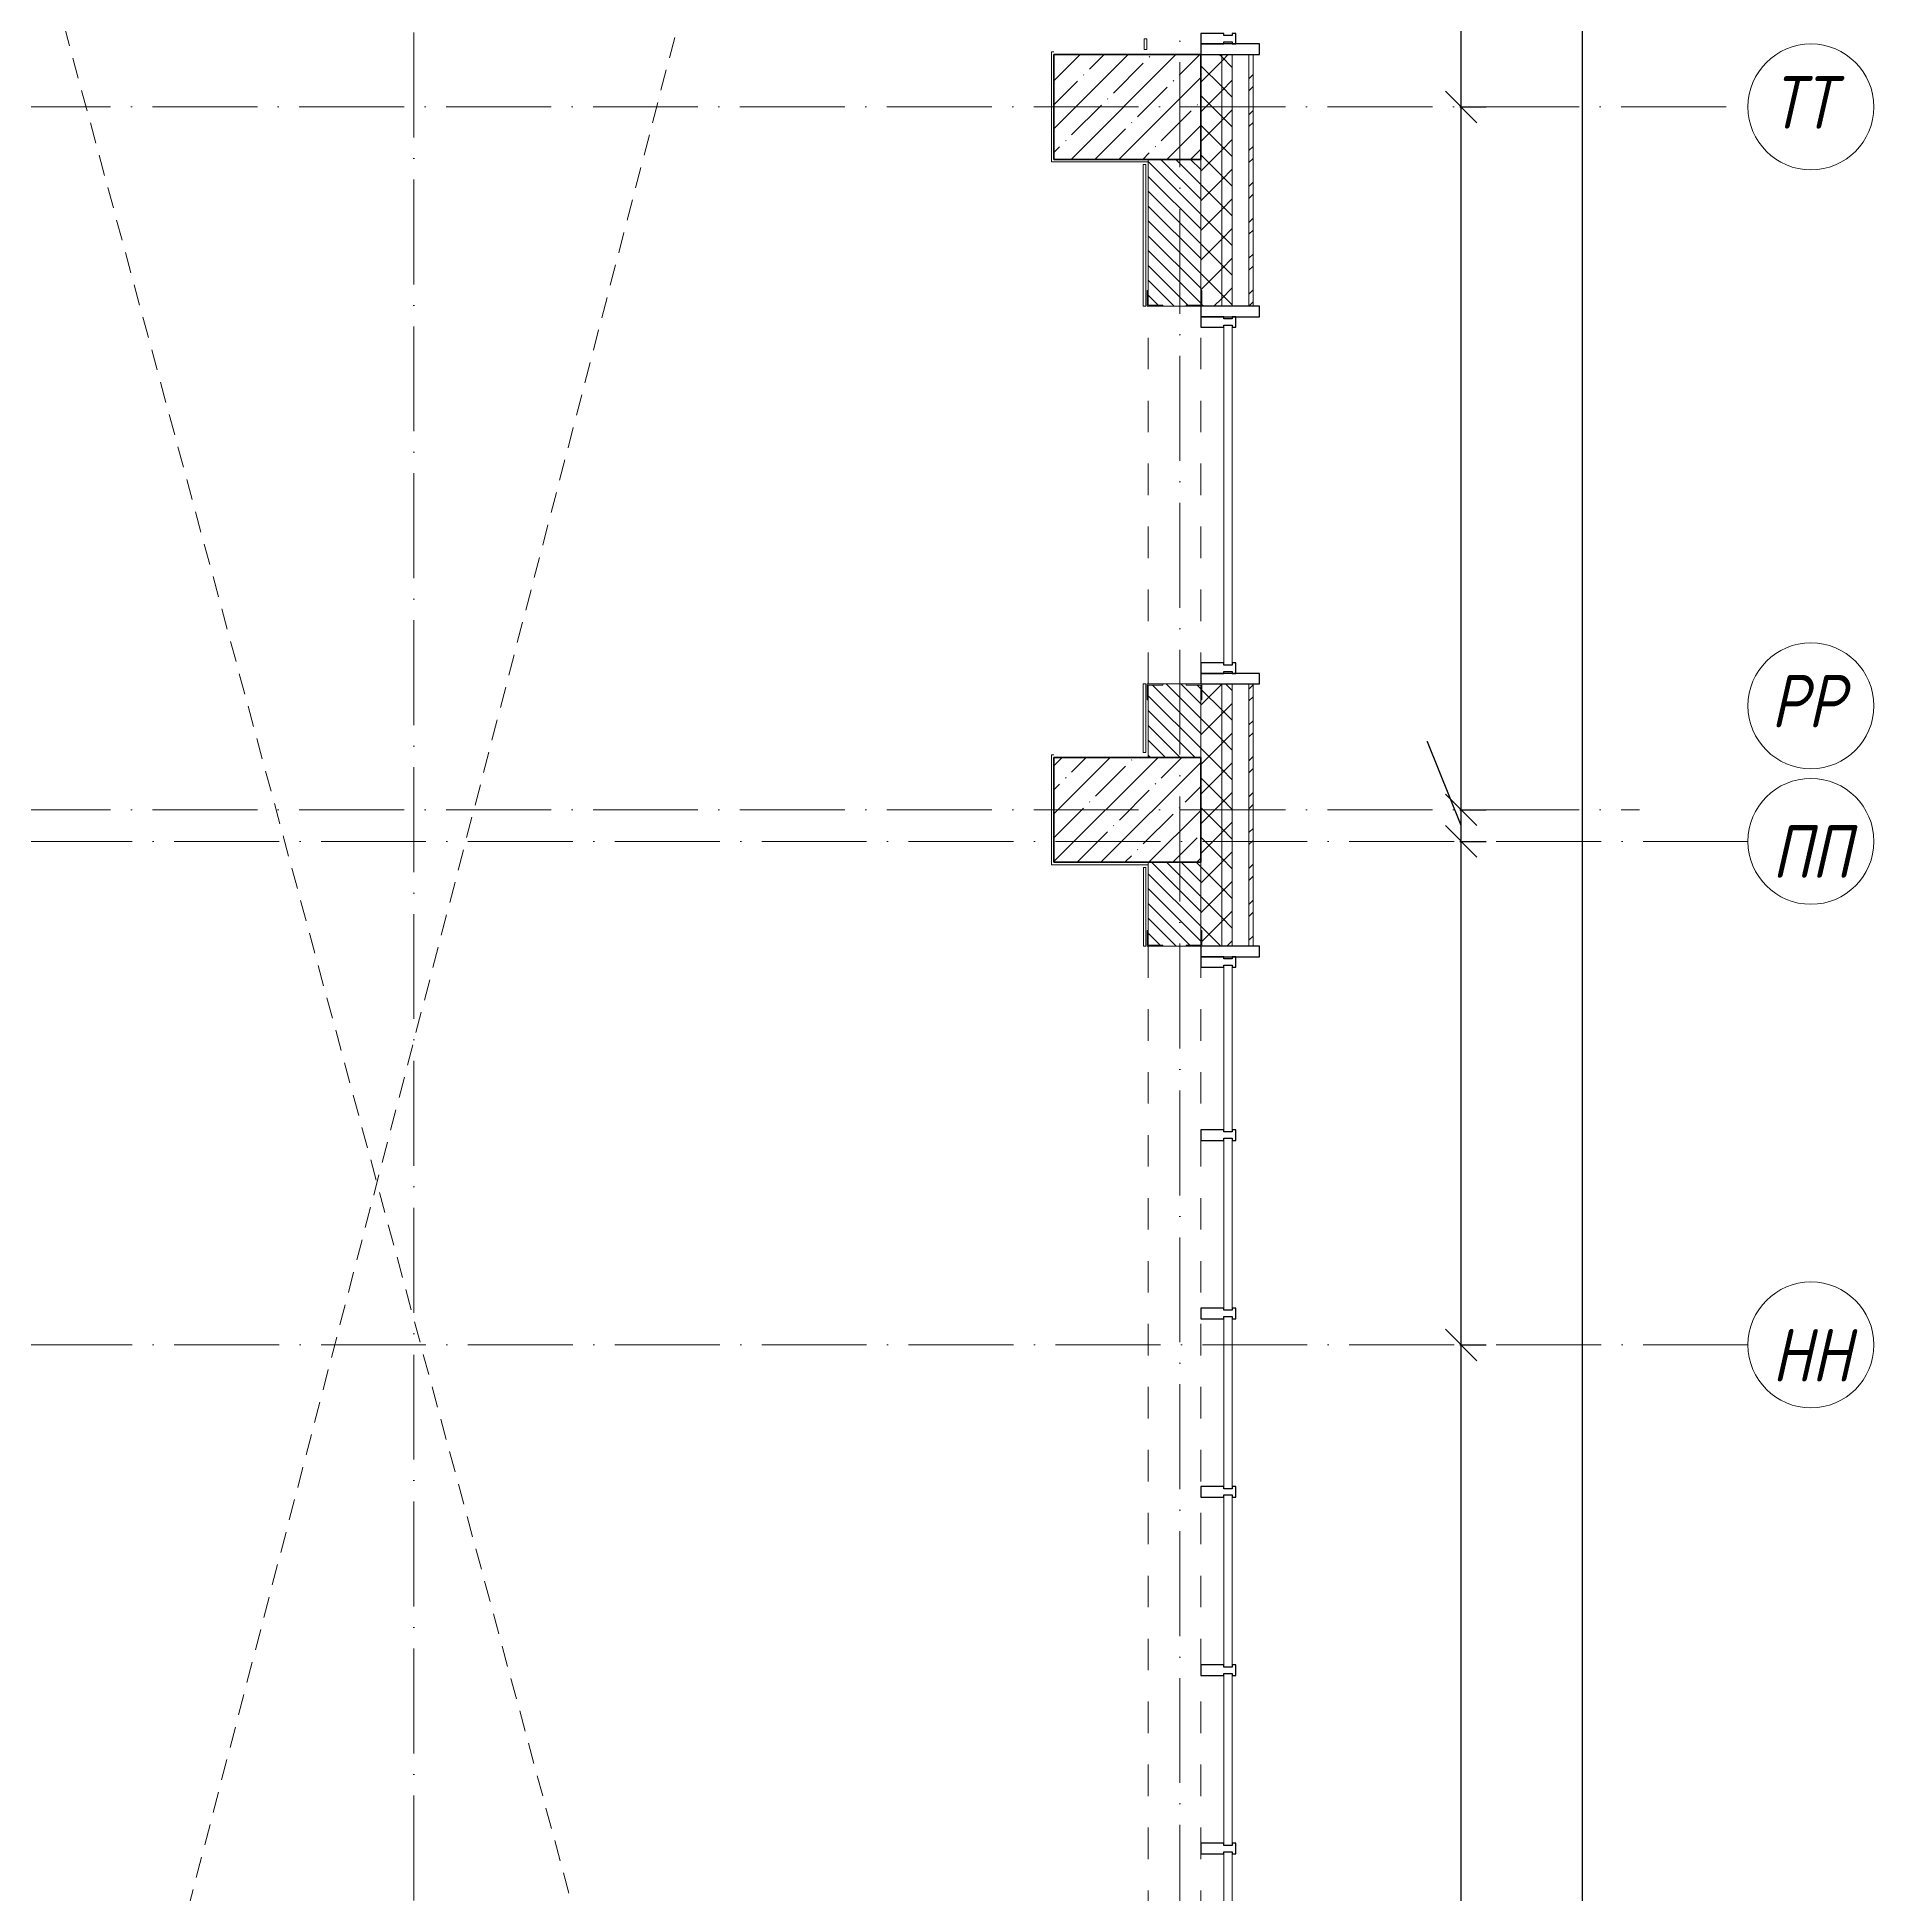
# Model space of a CAD drawing. Header units: millimetres. Extents: x -213536 to 1564669, y -45299 to 942238.
# Drawn here: x 527220 to 535974, y 511682 to 520535 of the extents above; entities that cross this region are included whole.
import ezdxf

# ---------------------------------------------------------------- set-up
doc = ezdxf.new("R2010")
doc.units = ezdxf.units.MM
for name, pattern in [('200_ШТРИХ_ш1п0_6_', [160, 100, -60]), ('50_200_ШТРИХ_1Т_ш5_п1_п1_', [700, 500, -100, 0, -100]), ('Штрих короткий', [300, 150, -150])]:
    doc.linetypes.add(name, pattern=pattern)
for name, color, linetype, lineweight in [('0-1', 7, 'Continuous', 5), ('0-2', 7, 'Continuous', 9), ('3) ЖБ 4м', 3, 'Continuous', 30), ('Импосты витража-1', 7, 'Continuous', 25), ('Линии-1', 7, '200_ШТРИХ_ш1п0_6_', 9), ('Несущие колонны', 7, 'Continuous', 9), ('Несущие колонны-1', 7, 'Continuous', 35), ('Обобщенные модели', 7, 'Continuous', 9), ('Общие ребра', 7, 'Continuous', 9), ('Оси', 7, 'Continuous', 9), ('Оси-1', 7, 'Continuous', 20), ('Оси-2', 7, '50_200_ШТРИХ_1Т_ш5_п1_п1_', 9), ('Остекление-1', 7, 'Continuous', 9), ('Перемычка-1', 7, 'Штрих короткий', 9), ('Размеры', 7, 'Continuous', 15), ('Стены-1', 7, 'Continuous', 13), ('Штриховка разреза-1', 7, 'Continuous', 9)]:
    doc.layers.add(name, color=color, linetype=linetype, lineweight=lineweight)
doc.layers.get('0-2').off()
doc.styles.add('ISOCPEUR_I_1', font='isocpeui.ttf', dxfattribs={"width": 0.85, "height": 2.5})
doc.styles.add('ISOCPEUR_I_5', font='isocpeui.ttf', dxfattribs={"width": 0.85, "height": 2.1})
doc.dimstyles.new('ISO-2_5_0_9К', dxfattribs={"dimscale": 304.8, "dimtxt": 248.995294, "dimasz": 0.492126, "dimexe": 0.393701, "dimexo": 0.328084, "dimgap": 0, "dimtad": 1, "dimdec": 0, "dimzin": 0, "dimdsep": 46, "dimtxsty": 'ISOCPEUR_I_1', "dimblk1": 'OBLIQUE', "dimblk2": 'OBLIQUE', "dimsah": 1, "dimcen": 0.09, "dimdle": 0.393701, "dimazin": 0, "dimtfac": 1, "dimtdec": 4, "dimtix": 1, "dimtmove": 0, "dimatfit": 3, "dimfxl": 1, "dimtvp": 1, "dimtolj": 1, "dimtzin": 0, "dimarcsym": 2})
doc.dimstyles.new('ISO-2_5_0_9К_1', dxfattribs={"dimscale": 304.8, "dimtxt": 248.995294, "dimasz": 0.492126, "dimexe": 0.393701, "dimexo": 0.328084, "dimgap": 0, "dimtad": 1, "dimdec": 0, "dimzin": 0, "dimdsep": 46, "dimtxsty": 'ISOCPEUR_I_1', "dimblk1": 'OBLIQUE', "dimblk2": 'OBLIQUE', "dimsah": 1, "dimcen": 0.09, "dimdle": 0.393701, "dimazin": 0, "dimtfac": 1, "dimtdec": 4, "dimtix": 1, "dimtmove": 1, "dimatfit": 3, "dimfxl": 1, "dimtvp": 1, "dimtolj": 1, "dimtzin": 0, "dimarcsym": 2})
pattern_1 = [(45, (0, 0), (-70.71068, 70.71068), []), (135, (0, 0), (-70.71068, -70.71068), [])]
pattern_2 = [(135, (0, 0), (-35.35534, -35.35534), [])]

# ---------------------------------------------------------------- blocks, each defined once
blk = doc.blocks.new('Ось сетки - Круг_Ø6_00__ISO-2_5_0_9K_-16731441-АИ2_03_План отделки стен 3-го этажа _Часть 1_')
at = {"layer": 'Оси-1'}
blk.add_circle((0, 0), 3, dxfattribs=at)
blk = doc.blocks.new('_Oblique')
at = {"color": 0, "linetype": 'ByBlock', "lineweight": -2}
blk.add_line((-0.5, -0.5), (0.5, 0.5), dxfattribs=at)
blk = doc.blocks.new('*D3983')
at = {"layer": 'Defpoints', "color": 0, "lineweight": 30, "transparency": 16777216}
for p in [(533901, 514302.4), (534007.1, 514302.4), (533901, 511102.4)]:
    blk.add_point(p, dxfattribs=at)
at = {"layer": 'Размеры', "color": 0, "lineweight": -2, "transparency": 16777216}
for p, q in [((534007.1, 510982.4), (534007.1, 514422.4)), ((534001, 514302.4), (534127.1, 514302.4)), ((534001, 511102.4), (534127.1, 511102.4))]:
    blk.add_line(p, q, dxfattribs=at)
at = {"layer": 'Размеры', "color": 0, "lineweight": -2, "transparency": 16777216, "xscale": 150, "yscale": 150, "zscale": 150}
for p, rotation in [((534007.1, 514302.4), 90), ((534007.1, 511102.4), 270)]:
    blk.add_blockref('_Oblique', p, dxfattribs=dict(at, rotation=rotation))
at = {"layer": 'Размеры', "color": 0, "transparency": 16777216, "insert": (534005.8, 512702.4), "char_height": 2.5, "width": 758.478, "attachment_point": 5, "rotation": 90, "style": 'ISOCPEUR_I_1'}
blk.add_mtext('\\A1;3200', dxfattribs=at)
blk = doc.blocks.new('*D3984')
at = {"layer": 'Defpoints', "color": 0, "lineweight": 30, "transparency": 16777216}
for p in [(533901, 516702.4), (534007.1, 516702.4), (533901, 514302.4)]:
    blk.add_point(p, dxfattribs=at)
at = {"layer": 'Размеры', "color": 0, "lineweight": -2, "transparency": 16777216}
for p, q in [((534007.1, 514182.4), (534007.1, 516822.4)), ((534001, 516702.4), (534127.1, 516702.4)), ((534001, 514302.4), (534127.1, 514302.4))]:
    blk.add_line(p, q, dxfattribs=at)
at = {"layer": 'Размеры', "color": 0, "lineweight": -2, "transparency": 16777216, "xscale": 150, "yscale": 150, "zscale": 150}
for p, rotation in [((534007.1, 516702.4), 90), ((534007.1, 514302.4), 270)]:
    blk.add_blockref('_Oblique', p, dxfattribs=dict(at, rotation=rotation))
at = {"layer": 'Размеры', "color": 0, "transparency": 16777216, "insert": (534005.8, 515502.4), "char_height": 2.5, "width": 781.462, "attachment_point": 5, "rotation": 90, "style": 'ISOCPEUR_I_1'}
blk.add_mtext('\\A1;2400', dxfattribs=at)
blk = doc.blocks.new('*D3985')
at = {"layer": 'Defpoints', "color": 0, "lineweight": 30, "transparency": 16777216}
for p in [(533901, 516852.4), (534007.1, 516852.4), (533901, 516702.4)]:
    blk.add_point(p, dxfattribs=at)
at = {"layer": 'Размеры', "color": 0, "lineweight": -2, "transparency": 16777216}
for p, q in [((533847.1, 517177.2), (533843.4, 517177.2)), ((534007.1, 516777.4), (533847.1, 517177.2)), ((534007.1, 516582.4), (534007.1, 516972.4)), ((534001, 516852.4), (534127.1, 516852.4)), ((534001, 516702.4), (534127.1, 516702.4))]:
    blk.add_line(p, q, dxfattribs=at)
at = {"layer": 'Размеры', "color": 0, "lineweight": -2, "transparency": 16777216, "xscale": 150, "yscale": 150, "zscale": 150}
for p, rotation in [((534007.1, 516852.4), 90), ((534007.1, 516702.4), 270)]:
    blk.add_blockref('_Oblique', p, dxfattribs=dict(at, rotation=rotation))
at = {"layer": 'Размеры', "color": 0, "transparency": 16777216, "insert": (533845.4, 516667.5), "char_height": 2.5, "width": 511.398, "attachment_point": 1, "rotation": 90, "line_spacing_factor": 1.149209, "style": 'ISOCPEUR_I_1'}
blk.add_mtext('\\A1;150', dxfattribs=at)
blk = doc.blocks.new('*D3986')
at = {"layer": 'Defpoints', "color": 0, "lineweight": 30, "transparency": 16777216}
for p in [(533901, 520202.4), (534007.1, 520202.4), (533901, 516852.4)]:
    blk.add_point(p, dxfattribs=at)
at = {"layer": 'Размеры', "color": 0, "lineweight": -2, "transparency": 16777216}
for p, q in [((534007.1, 516732.4), (534007.1, 520322.4)), ((534001, 520202.4), (534127.1, 520202.4)), ((534001, 516852.4), (534127.1, 516852.4))]:
    blk.add_line(p, q, dxfattribs=at)
at = {"layer": 'Размеры', "color": 0, "lineweight": -2, "transparency": 16777216, "xscale": 150, "yscale": 150, "zscale": 150}
for p, rotation in [((534007.1, 520202.4), 90), ((534007.1, 516852.4), 270)]:
    blk.add_blockref('_Oblique', p, dxfattribs=dict(at, rotation=rotation))
at = {"layer": 'Размеры', "color": 0, "transparency": 16777216, "insert": (534005.8, 518527.4), "char_height": 2.5, "width": 758.478, "attachment_point": 5, "rotation": 90, "style": 'ISOCPEUR_I_1'}
blk.add_mtext('\\A1;3350', dxfattribs=at)
blk = doc.blocks.new('*D3987')
at = {"layer": 'Defpoints', "color": 0, "lineweight": 30, "transparency": 16777216}
for p in [(533901, 521302.4), (534007.1, 521302.4), (533901, 520202.4)]:
    blk.add_point(p, dxfattribs=at)
at = {"layer": 'Размеры', "color": 0, "lineweight": -2, "transparency": 16777216}
for p, q in [((534007.1, 520082.4), (534007.1, 521422.4)), ((534001, 521302.4), (534127.1, 521302.4)), ((534001, 520202.4), (534127.1, 520202.4))]:
    blk.add_line(p, q, dxfattribs=at)
at = {"layer": 'Размеры', "color": 0, "lineweight": -2, "transparency": 16777216, "xscale": 150, "yscale": 150, "zscale": 150}
for p, rotation in [((534007.1, 521302.4), 90), ((534007.1, 520202.4), 270)]:
    blk.add_blockref('_Oblique', p, dxfattribs=dict(at, rotation=rotation))
at = {"layer": 'Размеры', "color": 0, "transparency": 16777216, "insert": (534005.8, 520752.4), "char_height": 2.5, "width": 643.557, "attachment_point": 5, "rotation": 90, "style": 'ISOCPEUR_I_1'}
blk.add_mtext('\\A1;1100', dxfattribs=at)
blk = doc.blocks.new('*D3991')
at = {"layer": 'Defpoints', "color": 0, "lineweight": 30, "transparency": 16777216}
for p in [(534689.4, 532302.4), (534583.4, 489552.4), (534689.4, 489552.4)]:
    blk.add_point(p, dxfattribs=at)
at = {"layer": 'Размеры', "color": 0, "lineweight": -2, "transparency": 16777216}
for p, q in [((534583.4, 532422.4), (534583.4, 489432.4)), ((534589.4, 532302.4), (534463.4, 532302.4)), ((534589.4, 489552.4), (534463.4, 489552.4))]:
    blk.add_line(p, q, dxfattribs=at)
at = {"layer": 'Размеры', "color": 0, "lineweight": -2, "transparency": 16777216, "xscale": 150, "yscale": 150, "zscale": 150}
for p, rotation in [((534583.4, 532302.4), 90), ((534583.4, 489552.4), 270)]:
    blk.add_blockref('_Oblique', p, dxfattribs=dict(at, rotation=rotation))
at = {"layer": 'Размеры', "color": 0, "transparency": 16777216, "insert": (534582.1, 510927.4), "char_height": 2.5, "width": 971.082, "attachment_point": 5, "rotation": 90, "style": 'ISOCPEUR_I_1'}
blk.add_mtext('\\A1;42750', dxfattribs=at)
blk = doc.blocks.new('BSC_Колонна _Прямоугольная - 500х700-V101-АИ2_03_План отделки стен 3-го этажа _Часть 1_')
at = {"layer": 'Несущие колонны'}
h = blk.add_hatch(dxfattribs=at)
h.set_pattern_fill('FP_99', color=256, style=0, pattern_type=2)
h.set_pattern_definition([(315, (-71950, 103250), (114.04925, 114.04925), []), (315, (-71950, 103135.95), (114.04925, 114.04925), [201.613, -40.323, 3.353, -36.97])])
h.paths.add_polyline_path([(-250, 261.9), (-250, -350), (250, -350), (250, 350), (-250, 350)], flags=0)
at = {"layer": 'Несущие колонны-1'}
for p, q in [((250, 350), (-250, 350)), ((-250, 350), (-250, -350)), ((250, -350), (250, 350)), ((-250, -350), (250, -350))]:
    blk.add_line(p, q, dxfattribs=at)
blk = doc.blocks.new('BSC_Колонна _Прямоугольная - 500х700-V102-АИ2_03_План отделки стен 3-го этажа _Часть 1_')
at = {"layer": 'Несущие колонны'}
h = blk.add_hatch(dxfattribs=at)
h.set_pattern_fill('FP_100', color=256, style=0, pattern_type=2)
h.set_pattern_definition([(315, (-75300, 103250), (114.04925, 114.04925), []), (315, (-75300, 103135.95), (114.04925, 114.04925), [201.613, -40.323, 3.353, -36.97])])
h.paths.add_polyline_path([(-250, 261.9), (-250, -350), (250, -350), (250, 350), (-250, 350)], flags=0)
at = {"layer": 'Несущие колонны-1'}
for p, q in [((250, 350), (-250, 350)), ((-250, 350), (-250, -350)), ((250, -350), (250, 350)), ((-250, -350), (250, -350))]:
    blk.add_line(p, q, dxfattribs=at)
blk = doc.blocks.new('Прямоугольный импост - Откос НВФ_50х280 мм-26226369-АИ2_03_План отделки стен 3-го этажа _Часть 1_')
at = {"layer": 'Импосты витража-1'}
for p, q in [((0, 130), (-50, 130)), ((-50, 130), (-50, -150)), ((0, -144), (0, 130)), ((-50, -150), (0, -150))]:
    blk.add_line(p, q, dxfattribs=at)
blk = doc.blocks.new('Прямоугольный импост - Откос НВФ_50х280 мм-26226370-АИ2_03_План отделки стен 3-го этажа _Часть 1_')
at = {"layer": 'Импосты витража-1'}
for p, q in [((-50, 130), (0, 130)), ((-50, -150), (-50, 130)), ((0, 130), (0, -144)), ((0, -150), (-50, -150))]:
    blk.add_line(p, q, dxfattribs=at)
blk = doc.blocks.new('PNS_Панель прямоугольная1 - Нр_Стекло - 40мм-26226366-АИ2_03_План отделки стен 3-го этажа _Часть 1_')
at = {"layer": 'Остекление-1'}
for p, q in [((-800, 40), (800, 40)), ((-810, 0), (810, 0)), ((800, 0), (-800, 0))]:
    blk.add_line(p, q, dxfattribs=at)
blk = doc.blocks.new('Прямоугольный импост - Импост структурный с накладкой - 150мм-26226363-АИ2_03_План отделки стен 3-го этажа _Часть 1_')
at = {"layer": 'Импосты витража-1'}
for p, q in [((-25, 0), (-25, 17)), ((-25, 17), (25, 17)), ((-15, 0), (-25, 0)), ((-15, -40), (-15, 0)), ((25, 0), (15, 0)), ((15, 0), (15, -40)), ((25, 17), (25, 0)), ((-25, -150), (-25, -40)), ((-25, -40), (-15, -40)), ((15, -40), (25, -40)), ((25, -40), (25, -150)), ((25, -150), (-25, -150))]:
    blk.add_line(p, q, dxfattribs=at)
blk = doc.blocks.new('Прямоугольный импост - Откос НВФ_50х280 мм-V151-АИ2_03_План отделки стен 3-го этажа _Часть 1_')
at = {"layer": 'Импосты витража-1'}
for p, q in [((0, 130), (-50, 130)), ((-50, 130), (-50, -150)), ((0, -150), (0, 130)), ((-50, -150), (0, -150))]:
    blk.add_line(p, q, dxfattribs=at)
blk = doc.blocks.new('PNS_Панель прямоугольная1 - Нр_Стекло - 40мм-26233875-АИ2_03_План отделки стен 3-го этажа _Часть 1_')
at = {"layer": 'Остекление-1'}
for p, q in [((-400, 40), (400, 40)), ((-410, 0), (410, 0)), ((400, 0), (-400, 0))]:
    blk.add_line(p, q, dxfattribs=at)
blk = doc.blocks.new('PNS_Панель прямоугольная1 - Нр_Стекло - 40мм-26233867-АИ2_03_План отделки стен 3-го этажа _Часть 1_')
at = {"layer": 'Остекление-1'}
for p, q in [((-387.5, 40), (387.5, 40)), ((-397.5, 0), (397.5, 0)), ((387.5, 0), (-387.5, 0))]:
    blk.add_line(p, q, dxfattribs=at)
blk = doc.blocks.new('Прямоугольный импост - Импост структурный с накладкой - 150мм-26233865-АИ2_03_План отделки стен 3-го этажа _Часть 1_')
at = {"layer": 'Импосты витража-1'}
for p, q in [((-25, 0), (-25, 17)), ((-25, 17), (25, 17)), ((-15, 0), (-25, 0)), ((-15, -40), (-15, 0)), ((25, 0), (15, 0)), ((15, 0), (15, -40)), ((25, 17), (25, 0)), ((-25, -150), (-25, -40)), ((-25, -40), (-15, -40)), ((15, -40), (25, -40)), ((25, -40), (25, -150)), ((25, -150), (-25, -150))]:
    blk.add_line(p, q, dxfattribs=at)
blk = doc.blocks.new('Прямоугольный импост - Откос НВФ_50х280 мм-26233884-АИ2_03_План отделки стен 3-го этажа _Часть 1_')
at = {"layer": 'Импосты витража-1'}
for p, q in [((-50, 130), (0, 130)), ((-50, -150), (-50, 130)), ((0, 130), (0, -144)), ((0, -150), (-50, -150))]:
    blk.add_line(p, q, dxfattribs=at)
blk = doc.blocks.new('Проем_Дверь_Прямоугольный - 1800х3380h_оконные проемы-26226385-АИ2_03_План отделки стен 3-го этажа _Часть 1_')
at = {"layer": 'Перемычка-1'}
for p, q in [((900, 125), (-900, 125)), ((900, -125), (-900, -125))]:
    blk.add_line(p, q, dxfattribs=at)
blk = doc.blocks.new('Проем_Дверь_Прямоугольный - 4850х4200h_витражные проемы-27183121-АИ2_03_План отделки стен 3-го этажа _Часть 1_')
at = {"layer": 'Перемычка-1'}
for p, q in [((2425, 125), (-2425, 125)), ((2425, -125), (-2425, -125))]:
    blk.add_line(p, q, dxfattribs=at)
blk = doc.blocks.new('Фахверк_СКБ_Уголок - 250_3380-27498580-АИ2_03_План отделки стен 3-го этажа _Часть 1_')
at = {"layer": 'Обобщенные модели'}
for p, q in [((200, 181), (125, 181)), ((125, 181), (125, 106)), ((200, 175), (200, 181)), ((125, 106), (131, 106)), ((131, 106), (131, 175)), ((131, 175), (200, 175)), ((131, -6), (125, -6)), ((125, -6), (125, -81)), ((125, -81), (200, -81)), ((131, -75), (131, -6)), ((200, -75), (131, -75)), ((200, -81), (200, -75))]:
    blk.add_line(p, q, dxfattribs=at)
blk = doc.blocks.new('0125-Р-ОО-Ш2-АР-о_23_10_2024_rvt-1-АИ2_03_План отделки стен 3-го этажа _Часть 1_')
at = {"layer": 'Штриховка разреза-1'}
h = blk.add_hatch(dxfattribs=at)
h.set_pattern_fill('FP_49', color=256, style=0, pattern_type=2)
h.set_pattern_definition([(45, (0, 0), (-85.53659, 85.53659), []), (45, (57.02, 0), (-85.53659, 85.53659), [])])
h.paths.add_polyline_path([(103850, 71300), (103850, 72550), (103830, 72550), (103830, 71300)], flags=0)
h.paths.add_polyline_path([(103830, 74350), (103850, 74350), (103850, 75550), (103830, 75550), (103830, 75314)], flags=0)
h.paths.add_polyline_path([(103850, 77350), (103850, 78550), (103830, 78550), (103830, 77350)], flags=0)
h.paths.add_polyline_path([(103850, 80350), (103850, 81550), (103830, 81550), (103830, 80350)], flags=0)
h.paths.add_polyline_path([(103850, 83350), (103850, 87730), (103830, 87730), (103830, 83350)], flags=0)
h = blk.add_hatch(dxfattribs=at)
h.set_pattern_fill('FP_50', color=256, style=0, pattern_type=2)
h.set_pattern_definition(pattern_1)
h.paths.add_polyline_path([(103600, 48615), (103700, 48615), (103700, 48900), (103600, 48900)], flags=0)
h.paths.add_polyline_path([(103700, 49900), (103700, 57600), (103606, 57600), (103606, 57525), (103600, 57525), (103600, 49900)], flags=0)
h.paths.add_polyline_path([(103700, 71300), (103700, 72550), (103606, 72550), (103606, 72475), (103600, 72475), (103600, 71375), (103606, 71375), (103606, 71300)], flags=0)
h.paths.add_polyline_path([(103700, 74350), (103700, 75550), (103600, 75550), (103600, 74425), (103606, 74425), (103606, 74350)], flags=0)
h.paths.add_polyline_path([(103700, 77350), (103700, 78550), (103606, 78550), (103606, 78475), (103600, 78475), (103600, 77425), (103606, 77425), (103606, 77350)], flags=0)
h.paths.add_polyline_path([(103606, 80350), (103700, 80350), (103700, 81550), (103606, 81550), (103606, 81475), (103600, 81475), (103600, 80425), (103606, 80425), (103606, 80356)], flags=0)
h.paths.add_polyline_path([(103600, 83350), (103700, 83350), (103700, 87500), (103600, 87500), (103600, 83850)], flags=0)
h = blk.add_hatch(dxfattribs=at)
h.set_pattern_fill('FP_50', color=256, style=0, pattern_type=2)
h.set_pattern_definition(pattern_1)
h.paths.add_polyline_path([(103750, 48615), (103750, 48900), (103700, 48900), (103700, 48615)], flags=0)
h.paths.add_polyline_path([(103700, 49900), (103750, 49900), (103750, 57600), (103700, 57600), (103700, 50672)], flags=0)
h.paths.add_polyline_path([(103750, 71300), (103750, 72550), (103700, 72550), (103700, 71300)], flags=0)
h.paths.add_polyline_path([(103750, 74350), (103750, 75550), (103700, 75550), (103700, 74350)], flags=0)
h.paths.add_polyline_path([(103700, 77350), (103750, 77350), (103750, 78550), (103700, 78550), (103700, 77863.1)], flags=0)
h.paths.add_polyline_path([(103700, 80350), (103750, 80350), (103750, 81550), (103700, 81550), (103700, 80412.3)], flags=0)
h.paths.add_polyline_path([(103700, 83350), (103750, 83350), (103750, 87500), (103700, 87500), (103700, 85510.6)], flags=0)
h = blk.add_hatch(dxfattribs=at)
h.set_pattern_fill('FP_1', color=256, style=0, pattern_type=2)
h.set_pattern_definition(pattern_2)
h.paths.add_polyline_path([(103531, 72200), (103600, 72200), (103600, 72544), (103531, 72544), (103531, 72550), (103419, 72550), (103419, 72544), (103350, 72544), (103350, 72200)], flags=0)
h.paths.add_polyline_path([(103419, 74350), (103531, 74350), (103531, 74356), (103600, 74356), (103600, 75050), (103350, 75050), (103350, 74356), (103419, 74356)], flags=0)
h = blk.add_hatch(dxfattribs=at)
h.set_pattern_fill('FP_1', color=256, style=0, pattern_type=2)
h.set_pattern_definition(pattern_2)
h.paths.add_polyline_path([(103419, 71300), (103531, 71300), (103531, 71306), (103600, 71306), (103600, 71700), (103350, 71700), (103350, 71306), (103419, 71306)], flags=0)
at = {"layer": 'Линии-1'}
for p, q in [((96316.1, 57262), (103096.9, 83338)), ((96303.2, 82638), (103096.8, 57512))]:
    blk.add_line(p, q, dxfattribs=at)
at = {"layer": 'Общие ребра'}
for p, q in [((103700, 74350), (103700, 75550)), ((103750, 74350), (103750, 75550)), ((103700, 71300), (103700, 72550)), ((103750, 71300), (103750, 72550))]:
    blk.add_line(p, q, dxfattribs=at)
at = {"layer": 'Стены-1'}
for p, q in [((103830, 75550), (103600, 75550)), ((103830, 74350), (103830, 75550)), ((103850, 75550), (103830, 75550)), ((103830, 75550), (103830, 74350)), ((103850, 74350), (103850, 75550)), ((103350, 75050), (103350, 74425)), ((103600, 75050), (103600, 74425)), ((103600, 74425), (103600, 75050)), ((103419, 74350), (103531, 74350)), ((103606, 74350), (103830, 74350)), ((103830, 74350), (103850, 74350)), ((103531, 72550), (103419, 72550)), ((103830, 72550), (103606, 72550)), ((103830, 71300), (103830, 72550)), ((103850, 72550), (103830, 72550)), ((103830, 72550), (103830, 71300)), ((103850, 71300), (103850, 72550)), ((103350, 72475), (103350, 72200)), ((103600, 72475), (103600, 72200)), ((103600, 72200), (103600, 72475)), ((103350, 71700), (103350, 71375)), ((103600, 71700), (103600, 71375)), ((103600, 71375), (103600, 71700)), ((103419, 71300), (103531, 71300)), ((103606, 71300), (103830, 71300)), ((103830, 71300), (103850, 71300))]:
    blk.add_line(p, q, dxfattribs=at)
at = {"layer": '0-2'}
for name, p, rotation in [('Проем_Дверь_Прямоугольный - 1800х3380h_оконные проемы-26226385-АИ2_03_План отделки стен 3-го этажа _Часть 1_', (103475, 76450), 89.99999999999993), ('BSC_Колонна _Прямоугольная - 500х700-V102-АИ2_03_План отделки стен 3-го этажа _Часть 1_', (103250, 75300), 89.9999999999999), ('Прямоугольный импост - Откос НВФ_50х280 мм-V151-АИ2_03_План отделки стен 3-го этажа _Часть 1_', (103750, 75550), 270), ('Фахверк_СКБ_Уголок - 250_3380-27498580-АИ2_03_План отделки стен 3-го этажа _Часть 1_', (103525, 74225), 89.99999999999993), ('Проем_Дверь_Прямоугольный - 1800х3380h_оконные проемы-26226385-АИ2_03_План отделки стен 3-го этажа _Часть 1_', (103475, 73450), 269.9999999999999), ('PNS_Панель прямоугольная1 - Нр_Стекло - 40мм-26226366-АИ2_03_План отделки стен 3-го этажа _Часть 1_', (103750, 73450), 90), ('Прямоугольный импост - Откос НВФ_50х280 мм-26226369-АИ2_03_План отделки стен 3-го этажа _Часть 1_', (103750, 72550), 270), ('Фахверк_СКБ_Уголок - 250_3380-27498580-АИ2_03_План отделки стен 3-го этажа _Часть 1_', (103425, 72675), 269.9999999999999), ('BSC_Колонна _Прямоугольная - 500х700-V101-АИ2_03_План отделки стен 3-го этажа _Часть 1_', (103250, 71950), 89.9999999999999), ('Фахверк_СКБ_Уголок - 250_3380-27498580-АИ2_03_План отделки стен 3-го этажа _Часть 1_', (103525, 71175), 89.99999999999993), ('Проем_Дверь_Прямоугольный - 4850х4200h_витражные проемы-27183121-АИ2_03_План отделки стен 3-го этажа _Часть 1_', (103475, 68875), 89.99999999999993), ('PNS_Панель прямоугольная1 - Нр_Стекло - 40мм-26233867-АИ2_03_План отделки стен 3-го этажа _Часть 1_', (103750, 70812.5), 89.99999999999993), ('PNS_Панель прямоугольная1 - Нр_Стекло - 40мм-26233875-АИ2_03_План отделки стен 3-го этажа _Часть 1_', (103750, 69975), 89.99999999999993), ('PNS_Панель прямоугольная1 - Нр_Стекло - 40мм-26233875-АИ2_03_План отделки стен 3-го этажа _Часть 1_', (103750, 69125), 89.99999999999993), ('PNS_Панель прямоугольная1 - Нр_Стекло - 40мм-26233875-АИ2_03_План отделки стен 3-го этажа _Часть 1_', (103750, 68275), 89.99999999999993), ('PNS_Панель прямоугольная1 - Нр_Стекло - 40мм-26233875-АИ2_03_План отделки стен 3-го этажа _Часть 1_', (103750, 67425), 89.99999999999993), ('PNS_Панель прямоугольная1 - Нр_Стекло - 40мм-26233875-АИ2_03_План отделки стен 3-го этажа _Часть 1_', (103750, 66575), 89.99999999999993)]:
    blk.add_blockref(name, p, dxfattribs=dict(at, rotation=rotation))
at = {"layer": '0-2', "extrusion": (0, 0, -1)}
for name, p, rotation in [('Прямоугольный импост - Импост структурный с накладкой - 150мм-26226363-АИ2_03_План отделки стен 3-го этажа _Часть 1_', (-103750, 75625), 90), ('Прямоугольный импост - Откос НВФ_50х280 мм-26226370-АИ2_03_План отделки стен 3-го этажа _Часть 1_', (-103750, 74350), 90), ('Прямоугольный импост - Импост структурный с накладкой - 150мм-26226363-АИ2_03_План отделки стен 3-го этажа _Часть 1_', (-103750, 74275), 90), ('Прямоугольный импост - Импост структурный с накладкой - 150мм-26226363-АИ2_03_План отделки стен 3-го этажа _Часть 1_', (-103750, 72625), 90), ('Прямоугольный импост - Откос НВФ_50х280 мм-26233884-АИ2_03_План отделки стен 3-го этажа _Часть 1_', (-103750, 71300), 90.00000000000007), ('Прямоугольный импост - Импост структурный с накладкой - 150мм-26233865-АИ2_03_План отделки стен 3-го этажа _Часть 1_', (-103750, 71225), 90.00000000000007), ('Прямоугольный импост - Импост структурный с накладкой - 150мм-26233865-АИ2_03_План отделки стен 3-го этажа _Часть 1_', (-103750, 70400), 90.00000000000007), ('Прямоугольный импост - Импост структурный с накладкой - 150мм-26233865-АИ2_03_План отделки стен 3-го этажа _Часть 1_', (-103750, 69550), 90.00000000000007), ('Прямоугольный импост - Импост структурный с накладкой - 150мм-26233865-АИ2_03_План отделки стен 3-го этажа _Часть 1_', (-103750, 68700), 90.00000000000007), ('Прямоугольный импост - Импост структурный с накладкой - 150мм-26233865-АИ2_03_План отделки стен 3-го этажа _Часть 1_', (-103750, 67850), 90.00000000000007), ('Прямоугольный импост - Импост структурный с накладкой - 150мм-26233865-АИ2_03_План отделки стен 3-го этажа _Часть 1_', (-103750, 67000), 90.00000000000007)]:
    blk.add_blockref(name, p, dxfattribs=dict(at, rotation=rotation))
blk = doc.blocks.new('3этВверх')
at = {"layer": 'Стены-1'}
for p, q in [((532509, 520527.4), (532497, 520527.4)), ((532497, 520527.4), (532497, 520476.4)), ((532509, 520476.4), (532509, 520527.4)), ((532054, 520464.4), (532054, 519940.4)), ((532066, 520464.4), (532054, 520464.4)), ((532497, 520476.4), (532509, 520476.4)), ((532515.8, 519940.4), (532515.8, 519952.4)), ((532054, 519940.4), (532515.8, 519940.4)), ((532504, 519928.4), (532492, 519928.4)), ((532492, 519928.4), (532492, 519252.4)), ((532504, 519252.4), (532504, 519928.4)), ((532492, 519252.4), (532504, 519252.4)), ((532504, 517452.4), (532492, 517452.4)), ((532492, 517452.4), (532492, 517126.4)), ((532504, 517126.4), (532504, 517452.4)), ((532492, 517126.4), (532504, 517126.4)), ((532054, 517114.4), (532054, 516590.4)), ((532066, 517114.4), (532054, 517114.4)), ((532054, 516590.4), (532515.8, 516590.4)), ((532515.8, 516590.4), (532515.8, 516602.4)), ((532505.1, 516578.4), (532493.1, 516578.4)), ((532493.1, 516578.4), (532493.1, 516202.4)), ((532505.1, 516202.4), (532505.1, 516578.4)), ((532493.1, 516202.4), (532505.1, 516202.4))]:
    blk.add_line(p, q, dxfattribs=at)
at = {"layer": '0-1'}
blk.add_blockref('0125-Р-ОО-Ш2-АР-о_23_10_2024_rvt-1-АИ2_03_План отделки стен 3-го этажа _Часть 1_', (429166, 444902.4), dxfattribs=at)
blk = doc.blocks.new('Ос 3 эт верх часть')
at = {"layer": 'Оси-2'}
for p, q in [((529016, 489952.4), (529016, 535177.6)), ((532666, 499613), (532666, 535177.6)), ((502566, 520202.4), (535374.3, 520202.4)), ((502566, 516852.4), (534857.8, 516852.4)), ((535374.3, 516702.4), (481366, 516702.4)), ((535374.3, 514302.4), (426847.2, 514302.4))]:
    blk.add_line(p, q, dxfattribs=at)
at = {"layer": 'Оси-1', "xscale": 99.99999999999993, "yscale": 99.99999999999993, "zscale": 99.99999999999993}
for p, rotation in [((535674.3, 520202.4), 269.9999999999994), ((535674.3, 517348.5), 269.9999999999994), ((535674.3, 516702.4), 89.9999999999998), ((535674.3, 514302.4), 89.9999999999998)]:
    blk.add_blockref('Ось сетки - Круг_Ø6_00__ISO-2_5_0_9K_-16731441-АИ2_03_План отделки стен 3-го этажа _Часть 1_', p, dxfattribs=dict(at, rotation=rotation))
at = {"layer": 'Оси', "char_height": 250, "width": 447.342, "attachment_point": 1, "style": 'ISOCPEUR_I_5'}
for s, insert in [('ТТ', (535484.1, 520349.1)), ('РР', (535484.1, 517495.1)), ('ПП', (535489.2, 516778.5)), ('НН', (535489.2, 514378.5))]:
    blk.add_mtext(s, dxfattribs=dict(at, insert=insert))
at = {"layer": 'Размеры'}
for base, p1, p2, override, picture, middle in [((534583.4, 489552.4), (534689.4, 532302.4), (534689.4, 489552.4), {"dimpost": '<>', "dimfxl": 42750}, '*D3991', (534582.1, 510927.4)), ((534007.1, 521302.4), (533901, 520202.4), (533901, 521302.4), {"dimpost": '<>', "dimfxl": 1100}, '*D3987', (534005.8, 520752.4)), ((534007.1, 520202.4), (533901, 516852.4), (533901, 520202.4), {"dimpost": '<>', "dimfxl": 3350}, '*D3986', (534005.8, 518527.4)), ((534007.1, 516702.4), (533901, 514302.4), (533901, 516702.4), {"dimpost": '<>', "dimfxl": 2400}, '*D3984', (534005.8, 515502.4)), ((534007.1, 514302.4), (533901, 511102.4), (533901, 514302.4), {"dimpost": '<>', "dimfxl": 3200}, '*D3983', (534005.8, 512702.4))]:
    dim = blk.add_linear_dim(base=base, p1=p1, p2=p2, angle=90, dimstyle='ISO-2_5_0_9К', override=override, dxfattribs=at)
    dim.commit()
    dim.dimension.update_dxf_attribs({"geometry": picture, "text_midpoint": middle})
dim = blk.add_linear_dim(base=(534007.1, 516852.4), p1=(533901, 516702.4), p2=(533901, 516852.4), angle=90, dimstyle='ISO-2_5_0_9К_1', override={"dimpost": '<>', "dimfxl": 150}, dxfattribs=at)
dim.commit()
dim.dimension.update_dxf_attribs({"geometry": '*D3985', "text_midpoint": (533847.1, 517177.2), "dimtype": 128, "text_rotation": 90})

msp = doc.modelspace()

# ---------------------------------------------------------------- block references
at = {"color": 5, "lineweight": 30}
msp.add_blockref('Ос 3 эт верх часть', (0, 0), dxfattribs=at)
at = {"layer": '3) ЖБ 4м'}
msp.add_blockref('3этВверх', (0, 0), dxfattribs=at)

doc.saveas('drawing.dxf')
